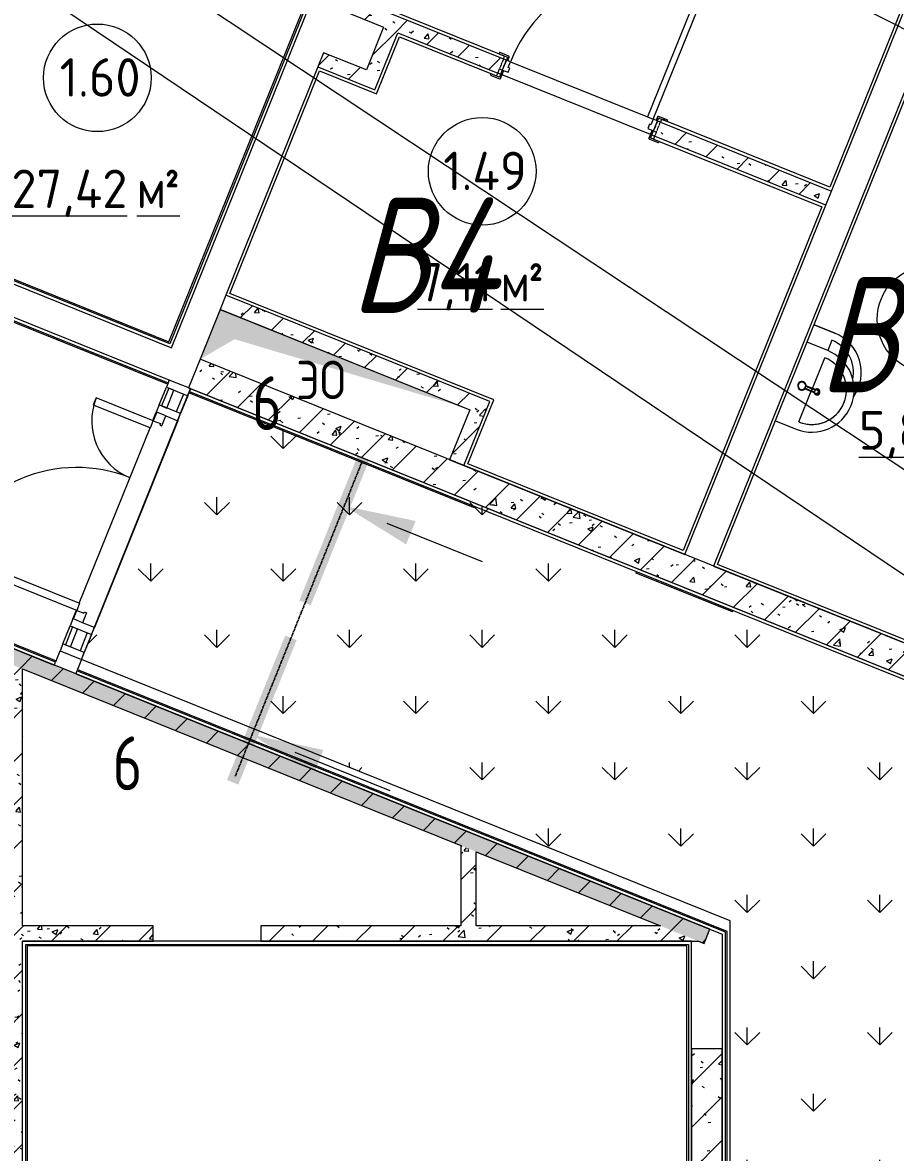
# Model space of a CAD drawing. Header units: millimetres. Extents: x -584918 to 2941280, y 3000189 to 4229862.
# Drawn here: x 190182 to 195858, y 3661457 to 3668807 of the extents above; entities that cross this region are included whole.
import ezdxf

# ---------------------------------------------------------------- set-up
doc = ezdxf.new("R2010")
doc.units = ezdxf.units.MM
doc.linetypes.add('ASVP_Линия разреза', pattern=[20, 0, -10, 0, -10])
doc.linetypes.add('ASVP_Невидимые', pattern=[5, 3, -2])
for name, color, linetype, lineweight in [('Аннотация', 7, 'Continuous', 0), ('Витраж', 7, 'Continuous', 0), ('Двери', 7, 'Continuous', 0), ('Линии', 7, 'Continuous', 0), ('Марки помещений', 7, 'Continuous', 0), ('Обобщенные модели', 7, 'Continuous', 0), ('Панели витража', 7, 'Continuous', 0), ('Перекрытие', 7, 'Continuous', 0), ('Разрезы', 7, 'Continuous', 0), ('Сантехника', 7, 'Continuous', 0), ('Стены внутренние', 7, 'Continuous', 0), ('Стены несущие', 7, 'Continuous', 0), ('Стены отделка', 7, 'Continuous', 0), ('Узлы', 7, 'Continuous', 0), ('экспертиза ДУ', 1, 'Continuous', 0), ('экспертиза ДУ категории', 1, 'Continuous', 0), ('экспертиза ДУ пояснения', 6, 'Continuous', 0), ('экспертиза условные обозначения', 1, 'Continuous', 0)]:
    doc.layers.add(name, color=color, linetype=linetype, lineweight=lineweight)
doc.styles.add('GOST Common_2', font='', dxfattribs={"height": 500})
doc.styles.add('GOST Common_3', font='', dxfattribs={"width": 0.9, "height": 500})
doc.styles.add('GOST Common_4', font='', dxfattribs={"width": 0.8, "height": 700})
doc.styles.add('GOST Common_5', font='', dxfattribs={"width": 0.9, "height": 500})
doc.styles.add('mytext', font='isocpeur.ttf', dxfattribs={"width": 0.8, "oblique": 14.999978})
doc.styles.get('GOST Common_2').set_extended_font_data('GOST Common')
doc.styles.get('GOST Common_3').set_extended_font_data('GOST Common')
doc.styles.get('GOST Common_4').set_extended_font_data('GOST Common')
doc.styles.get('GOST Common_5').set_extended_font_data('GOST Common')
pattern_1 = [(45, (192051.36, 3643581.32), (-141.4214, 141.4214), [])]
pattern_2 = [(50, (192051.36, 3643581.32), (364.368, -31.8783), [38.1, -419.1]), (355, (192051.36, 3643581.3), (-70.486, 382.1133), [30.48, -335.28]), (100.451, (192081.73, 3643578.66), (293.885, 350.2334), [32.38, -356.18]), (46.184, (192051.36, 3643682.9), (542.1585, -84.086), [57.15, -628.65]), (96.636, (192096.54, 3643675.9), (474.805, 494.855), [48.57, -534.27]), (351.184, (192051.36, 3643682.9), (474.81, 494.85), [45.72, -502.92]), (21, (192102.16, 3643657.52), (303.2285, -204.5305), [38.1, -419.1]), (326, (192102.16, 3643657.5), (123.604, 368.376), [30.48, -335.28]), (71.451, (192127.43, 3643640.47), (426.834, 163.8427), [32.38, -356.18]), (37.5, (192051.36, 3643581.32), (6.17665, 169.11015), [16.764, -314.452, 16.764, -323.596, -336.55]), (37.5, (192051.36, 3643581.32), (6.17665, 169.11015), [-671.576, 16.764, -319.786]), (7.5, (192051.36, 3643581.32), (133.6389, 200.3615), [16.764, -177.292, 16.764, -306.832, -128.27]), (7.5, (192051.36, 3643581.32), (133.6389, 200.3615), [-517.652, 16.764, -111.506]), (327.5, (191938.08, 3643581.32), (271.1818, -11.45836), [16.764, -110.236, 16.764, -379.476, -525.78]), (327.5, (191938.08, 3643581.32), (271.1818, -11.45836), [-523.24, 16.764, -509.016]), (317.5, (191887.28, 3643581.32), (296.2585, 50.8528), [16.764, -148.336, 16.764, -246.38, -373.38]), (317.5, (191887.28, 3643581.32), (296.2585, 50.8528), [-428.244, 16.764, -356.616])]

# ---------------------------------------------------------------- blocks, each defined once
blk = doc.blocks.new('ADSK_Умывальник_Полукруглый_Керамический_ГОСТ30493-96 с переливом - 2-ой величины-V136-АР Этаж 01')
at = {"layer": 'Сантехника', "color": 9, "true_color": 0xe1b7aa}
for p, q in [((3366.2, 23091.4), (3231.8, 23145.6)), ((3267.2, 22845.6), (3347.6, 23045.1)), ((3179.4, 22627.7), (3259.7, 22827.1)), ((3026.2, 22635.5), (3160.7, 22581.3))]:
    blk.add_line(p, q, dxfattribs=at)
at = {"layer": 'Сантехника', "color": 9, "true_color": 0xe1b7aa, "flags": 128}
blk.add_lwpolyline([(3179.4, 22627.7), (3187.8, 22624.5), (3196.3, 22621.6), (3204.9, 22619.1), (3213.7, 22616.9), (3222.5, 22615.1), (3231.4, 22613.7), (3240.3, 22612.6), (3249.3, 22611.8), (3258.3, 22611.4), (3267.3, 22611.4), (3276.3, 22611.7), (3285.2, 22612.4), (3294.2, 22613.5), (3303.1, 22614.9), (3311.9, 22616.6), (3320.6, 22618.8), (3329.3, 22621.2), (3337.8, 22624), (3346.3, 22627.2), (3354.6, 22630.6), (3362.7, 22634.4), (3370.7, 22638.6), (3378.5, 22643), (3386.2, 22647.8), (3393.6, 22652.8), (3400.9, 22658.2), (3407.9, 22663.8), (3414.7, 22669.7), (3421.2, 22675.9), (3427.5, 22682.4), (3433.5, 22689), (3439.3, 22696), (3444.7, 22703.1), (3449.9, 22710.5), (3454.8, 22718), (3459.4, 22725.8), (3463.7, 22733.7), (3467.6, 22741.8), (3471.2, 22750), (3474.5, 22758.4), (3477.5, 22766.9), (3480.1, 22775.5), (3482.3, 22784.2), (3484.2, 22793), (3485.8, 22801.9), (3487, 22810.8), (3487.8, 22819.8), (3488.3, 22828.7), (3488.5, 22837.7), (3488.2, 22846.7), (3487.6, 22855.7), (3486.7, 22864.7), (3485.4, 22873.6), (3483.7, 22882.4), (3481.7, 22891.2), (3479.3, 22899.9), (3476.6, 22908.4), (3473.5, 22916.9), (3470.2, 22925.3), (3466.4, 22933.4), (3462.4, 22941.5), (3458, 22949.4), (3453.4, 22957), (3448.4, 22964.5), (3443.1, 22971.8), (3437.5, 22978.9), (3431.7, 22985.8), (3425.6, 22992.4), (3419.2, 22998.7), (3412.6, 23004.8), (3405.7, 23010.7), (3398.7, 23016.2), (3391.4, 23021.5), (3383.9, 23026.4), (3376.2, 23031.1), (3368.3, 23035.5), (3360.2, 23039.5), (3352, 23043.2), (3347.6, 23045.1)], dxfattribs=at)
at = {"layer": 'Сантехника', "color": 9, "true_color": 0xe1b7aa}
for centre, radius, start, end in [((3263.5, 22836.4), 275, 248.0513, 68.0513), ((3263.5, 22836.4), 225, 248.0513, 68.0513), ((3295.9, 22823.3), 20, 188.0513, 248.0513), ((3295.9, 22823.3), 20, 68.0513, 128.0513), ((3295.9, 22823.3), 20, 248.0513, 68.0513)]:
    blk.add_arc(centre, radius, start, end, dxfattribs=at)
blk = doc.blocks.new('ADSK_Смеситель_ГОСТ25809-96 - Для умывальника_Однорукояточный-V137-АР Этаж 01')
at = {"layer": 'Сантехника', "color": 253, "true_color": 0xaaaaaa}
for p, q in [((3265.9, 22841.8), (3223.6, 22858.9)), ((3279.6, 22840.6), (3225.6, 22862.4)), ((3218.1, 22843.8), (3272.2, 22822.1)), ((3219.1, 22847.8), (3261.5, 22830.7)), ((3219.3, 22847.7), (3219.1, 22847.8)), ((3261.5, 22830.7), (3280.7, 22822.9)), ((3261.7, 22831.7), (3265.5, 22840.9)), ((3285.2, 22834.1), (3265.9, 22841.8)), ((3272.2, 22822.1), (3293.2, 22813.6)), ((3300.7, 22832.1), (3279.6, 22840.6)), ((3281.1, 22823.9), (3280.7, 22822.9)), ((3280.7, 22822.9), (3281.1, 22823.9)), ((3284.8, 22833.2), (3281.1, 22823.9)), ((3284.8, 22833.2), (3285.2, 22834.1)), ((3285.2, 22834.1), (3284.8, 22833.2)), ((3293.2, 22813.6), (3296.8, 22812.1)), ((3304.3, 22830.7), (3300.7, 22832.1))]:
    blk.add_line(p, q, dxfattribs=at)
for radius, start, end in [(27.5, 68.0513, 248.0513), (27.5, 170.02804, 206.07414), (27.5, 151.36292, 164.73881), (24.5, 68.0513, 248.0513), (27.5, 110.02783, 146.07393), (24.5, 248.0513, 68.0513), (27.5, 91.36263, 104.73852), (27.5, 68.0513, 86.07364), (27.5, 53.0513, 68.0513), (27.5, 349.66273, 68.0513), (27.5, 31.36408, 44.73997), (24.5, 348.28114, 353.0513), (24.5, 348.28114, 353.0513), (27.5, 350.02867, 26.07477), (27.5, 211.36321, 224.7391), (27.5, 233.0513, 248.0513), (27.5, 248.0513, 266.07435), (27.5, 248.0513, 286.98002), (27.5, 271.3635, 284.73939), (27.5, 288.0513, 327.55016), (27.5, 290.02846, 326.07456), (24.5, 323.0513, 327.82146), (24.5, 323.0513, 327.82146)]:
    blk.add_arc((3198.5, 22862.5), radius, start, end, dxfattribs=at)
for start_param, end_param in [(3.141593, 4.712389), (4.712389, 6.283185)]:
    blk.add_ellipse((3300.6, 22821.4), major_axis=(3.74, 9.28), ratio=0.965926, start_param=start_param, end_param=end_param, dxfattribs=at)
for points in [[(3219.6, 22848.7), (3220.5, 22850.1), (3222.1, 22853), (3223, 22856.3), (3223.3, 22857.9)], [(3223.3, 22857.9), (3223.3, 22858), (3223.4, 22858.2), (3223.4, 22858.4), (3223.5, 22858.6), (3223.5, 22858.6)], [(3224, 22858.8), (3224, 22858.7), (3224, 22858.7), (3224, 22858.7)], [(3219.1, 22847.8), (3219.1, 22847.8), (3219.1, 22847.8), (3219.1, 22847.9), (3219.2, 22848), (3219.3, 22848.2), (3219.4, 22848.4), (3219.5, 22848.6), (3219.6, 22848.7)], [(3219.6, 22847.7), (3219.6, 22847.7), (3219.5, 22847.6), (3219.5, 22847.6), (3219.5, 22847.6)], [(3261.7, 22831.7), (3261.7, 22831.5), (3261.5, 22831.2), (3261.4, 22830.8), (3261.4, 22830.7), (3261.5, 22830.7)], [(3266.1, 22840.7), (3266.1, 22840.9), (3266.2, 22841.2), (3266.3, 22841.6), (3266.3, 22841.7), (3266.3, 22841.7)], [(3279.6, 22840.6), (3279.3, 22840.8), (3278.5, 22840.8), (3277.2, 22840.3), (3275.7, 22839.1), (3274.8, 22838), (3274.3, 22837.4)]]:
    blk.add_open_spline(points, degree=3, dxfattribs=at)
for points, knots in [([(3222.6, 22857.7), (3222.6, 22858), (3222.7, 22858.5), (3222.8, 22859.1), (3222.8, 22859.5), (3222.9, 22859.7), (3222.9, 22859.8)], [0.13888889, 0.13888889, 0.13888889, 0.13888889, 0.16666667, 0.19444444, 0.20833333, 0.22222222, 0.22222222, 0.22222222, 0.22222222]), ([(3217.9, 22847.5), (3217.9, 22847.6), (3218, 22847.7), (3218.3, 22848), (3218.6, 22848.5), (3219, 22849.1), (3219.2, 22849.3)], [0.77430556, 0.77430556, 0.77430556, 0.77430556, 0.78298611, 0.79166667, 0.82638889, 0.86111111, 0.86111111, 0.86111111, 0.86111111]), ([(3261.8, 22830.5), (3261.9, 22830.5), (3261.9, 22830.6), (3261.9, 22830.6), (3262, 22830.8), (3262.1, 22831), (3262.3, 22831.3), (3262.3, 22831.4)], [0, 0, 0, 0, 0.166667, 0.333333, 0.5, 0.666667, 1, 1, 1, 1]), ([(3265.9, 22841.8), (3265.9, 22841.8), (3265.9, 22841.8), (3265.8, 22841.7), (3265.8, 22841.6), (3265.6, 22841.3), (3265.5, 22841.1), (3265.5, 22840.9)], [0, 0, 0, 0, 0.166667, 0.333333, 0.5, 0.666667, 1, 1, 1, 1]), ([(3270.6, 22828.1), (3270.4, 22826.6), (3270.4, 22824.5), (3271.2, 22822.7), (3271.8, 22822.2), (3272.2, 22822.1)], [0.1666667, 0.1666667, 0.1666667, 0.1666667, 0.3333333, 0.4166667, 0.5, 0.5, 0.5, 0.5]), ([(3303.5, 22820.2), (3303.2, 22819.4), (3302.6, 22818.2), (3301.6, 22816.9), (3300.8, 22815.9), (3300, 22815.2), (3299.4, 22814.8), (3298.8, 22814.3), (3298, 22813.9), (3297.2, 22813.5), (3296.5, 22813.4), (3296, 22813.3), (3295.5, 22813.2), (3295, 22813.2), (3294.6, 22813.2), (3294.1, 22813.3), (3293.7, 22813.4), (3293.4, 22813.5), (3293.2, 22813.6)], [0, 0, 0, 0, 0.0833333, 0.125, 0.1666667, 0.2083333, 0.2291667, 0.25, 0.2916667, 0.3333333, 0.3541667, 0.375, 0.3958333, 0.4166667, 0.4375, 0.4583333, 0.4791667, 0.5, 0.5, 0.5, 0.5]), ([(3300.7, 22832.1), (3300.8, 22832.1), (3301.1, 22832), (3301.5, 22831.7), (3301.9, 22831.5), (3302.3, 22831.1), (3302.6, 22830.8), (3302.9, 22830.4), (3303.2, 22830), (3303.5, 22829.6), (3303.7, 22829.1), (3304, 22828.5), (3304.2, 22827.7), (3304.4, 22827), (3304.5, 22826.2), (3304.5, 22825.2), (3304.5, 22824), (3304.2, 22822.3), (3303.8, 22821), (3303.5, 22820.2)], [0.5, 0.5, 0.5, 0.5, 0.5208333, 0.5416667, 0.5625, 0.5833333, 0.6041667, 0.625, 0.6458333, 0.6666667, 0.6875, 0.7083333, 0.75, 0.7708333, 0.7916667, 0.8333333, 0.875, 0.9166667, 1, 1, 1, 1])]:
    blk.add_open_spline(points, degree=3, knots=knots, dxfattribs=at)
blk = doc.blocks.new('ADSK_СифонБутылочный_ГОСТ23289-94 - Для умывальника_Вертикальный выпуск_DN40-V138-АР Этаж 01')
at = {"layer": 'Сантехника', "color": 253, "true_color": 0xaaaaaa}
for radius, start, end in [(20, 158.285, 163.48759), (20, 158.285, 163.48759), (13.3, 174.08415, 180), (13.3, 180, 259.06209), (13.3, 1.07009, 90)]:
    blk.add_arc((0, 0), radius, start, end, dxfattribs=at)
blk = doc.blocks.new('ВК_Домодедово_rvt-1-АР Этаж 01')
at = {"layer": 'Сантехника', "color": 253, "lineweight": 9, "true_color": 0xaaaaaa}
for name in ['ADSK_Умывальник_Полукруглый_Керамический_ГОСТ30493-96 с переливом - 2-ой величины-V136-АР Этаж 01', 'ADSK_Смеситель_ГОСТ25809-96 - Для умывальника_Однорукояточный-V137-АР Этаж 01']:
    blk.add_blockref(name, (0, 0), dxfattribs=at)
at = {"layer": 'Сантехника', "color": 253, "lineweight": 9, "true_color": 0xaaaaaa, "rotation": 206.0513009164584}
blk.add_blockref('ADSK_СифонБутылочный_ГОСТ23289-94 - Для умывальника_Вертикальный выпуск_DN40-V138-АР Этаж 01', (3295.9, 22823.3), dxfattribs=at)
blk = doc.blocks.new('ASVP_ДверьДеревянная_1 полотно - Входная_внутр_ 1000х2000h_полотно_ Г Л _950 в свету_-7521736-АР Этаж 01')
at = {"layer": 'Двери', "lineweight": 18}
for p, q in [((500, 1050), (460, 1050)), ((460, 1050), (460, 50)), ((500, 50), (500, 1050)), ((-500, 50), (-530, 50)), ((-530, 50), (-530, -20)), ((-500, 10), (-500, 50)), ((-490, 10), (-500, 10)), ((-490, -20), (-490, 10)), ((460, 50), (500, 50)), ((500, 10), (490, 10)), ((490, 10), (490, -20)), ((530, 50), (500, 50)), ((500, 50), (500, 10)), ((530, -20), (530, 50)), ((-530, -20), (-490, -20)), ((490, -20), (530, -20))]:
    blk.add_line(p, q, dxfattribs=at)
at = {"layer": 'Двери', "linetype": 'ASVP_Невидимые', "lineweight": 18}
for p, q in [((-530, 50), (-550, 50)), ((-550, 50), (-550, -20)), ((-530, -20), (-530, 50)), ((550, 50), (530, 50)), ((530, 50), (530, -20)), ((550, -20), (550, 50)), ((-550, -20), (-530, -20)), ((530, -20), (550, -20))]:
    blk.add_line(p, q, dxfattribs=at)
at = {"layer": 'Двери'}
blk.add_arc((500, 50), 1000, 90, 180, dxfattribs=at)
blk = doc.blocks.new('ASVP_НАЛИЧНИК МДФ_Двери - Наличник дверной МДФ-V15-АР Этаж 01')
at = {"layer": 'Обобщенные модели'}
for p, q in [((-531, 0), (-590, 0)), ((-590, 0), (-590, -5)), ((-530, 50), (-530, -1)), ((-520, -5), (-520, 50)), ((520, 50), (520, -5)), ((530, -1), (530, 50)), ((590, 0), (531, 0)), ((531, 0), (531, -1)), ((-585, -10), (-525, -10)), ((-531, -1), (-531, 0)), ((-530, -1), (-531, -1)), ((525, -10), (585, -10)), ((531, -1), (530, -1)), ((590, -5), (590, 0))]:
    blk.add_line(p, q, dxfattribs=at)
for centre, start, end in [((-585, -5), 180, 270), ((-525, -5), 270, 360), ((525, -5), 180, 270), ((585, -5), 270, 360)]:
    blk.add_arc(centre, 5, start, end, dxfattribs=at)
blk = doc.blocks.new('ASVP_НАЛИЧНИК МДФ_Двери - Наличник дверной МДФ-V16-АР Этаж 01')
at = {"layer": 'Обобщенные модели'}
h = blk.add_hatch(dxfattribs=at)
h.set_pattern_fill('FP_10', color=256, style=0, pattern_type=2)
h.set_pattern_definition([(58.819, (-7622.62, 23219.885), (-847.5705, -1239.66265), [208.25, -1874.25]), (48.514, (-7901.11, 23242.37), (230.6308, 541.9905), [465.661, -465.661]), (40.384, (-7978.95, 23435.53), (616.941, 697.6711), [263.418, -1053.671])])
h.paths.add_polyline_path([(-590, 0), (-590, -5), (-588.5, -8.5), (-585, -10), (-525, -10), (-521.5, -8.5), (-520, -4.8), (-520, 20), (-530, 20), (-531, 0), (-589, 0)])
h.paths.add_polyline_path([(520, 20), (520, -5), (521.5, -8.5), (525, -10), (585, -10), (588.5, -8.5), (590, -5), (590, 0), (530, -1), (530, 20), (521.5, 20)])
for p, q in [((-531, 0), (-590, 0)), ((-590, 0), (-590, -5)), ((-531, -1), (-531, 0)), ((-530, 20), (-530, -1)), ((-520, -5), (-520, 20)), ((520, 20), (520, -5)), ((530, -1), (530, 20)), ((590, 0), (531, 0)), ((531, 0), (531, -1)), ((590, -5), (590, 0)), ((-585, -10), (-525, -10)), ((-530, -1), (-531, -1)), ((525, -10), (585, -10)), ((531, -1), (530, -1))]:
    blk.add_line(p, q, dxfattribs=at)
for centre, start, end in [((-585, -5), 180, 270), ((-525, -5), 270, 360), ((525, -5), 180, 270), ((585, -5), 270, 360)]:
    blk.add_arc(centre, 5, start, end, dxfattribs=at)
blk = doc.blocks.new('Прямоугольный импост - 50х150 мм-7546359-АР Этаж 01')
at = {"layer": 'Витраж', "lineweight": 18}
for p, q in [((0, 115), (-50, 115)), ((-50, 115), (-50, -35)), ((0, -35), (0, 115)), ((-50, -35), (0, -35))]:
    blk.add_line(p, q, dxfattribs=at)
blk = doc.blocks.new('ASVP_ДверьАлюминиеваяВитражная_2 полотна - Остекленная Внутренняя-7554606-АР Этаж 01')
at = {"layer": 'Двери', "lineweight": 18}
for p, q in [((-665, 962.5), (-615, 962.5)), ((-665, 32.5), (-665, 962.5)), ((-615, 962.5), (-615, 32.5)), ((665, 432.5), (615, 432.5)), ((615, 432.5), (615, 32.5)), ((665, 32.5), (665, 432.5)), ((-725, 32.5), (-665, 32.5)), ((-725, -32.5), (-725, 32.5)), ((-615, 32.5), (-665, 32.5)), ((-665, 32.5), (-665, -17.5)), ((615, 32.5), (665, 32.5)), ((725, 32.5), (665, 32.5)), ((665, 32.5), (665, -17.5)), ((725, -32.5), (725, 32.5)), ((-655, -32.5), (-725, -32.5)), ((-665, -17.5), (-655, -17.5)), ((-655, -17.5), (-655, -32.5)), ((665, -17.5), (655, -17.5)), ((655, -17.5), (655, -32.5)), ((655, -32.5), (725, -32.5))]:
    blk.add_line(p, q, dxfattribs=at)
at = {"layer": 'Двери'}
for centre, radius, start, end in [((-665, 32.5), 930, 360, 90), ((665, 32.5), 400, 90, 180)]:
    blk.add_arc(centre, radius, start, end, dxfattribs=at)
blk = doc.blocks.new('Системная панель - Cтеклопакет Двухкамерный_36 мм-7554980-АР Этаж 01')
at = {"layer": 'Панели витража', "lineweight": 18}
for p, q in [((62.5, 18), (-62.5, 18)), ((-62.5, 18), (-62.5, -18)), ((62.5, -18), (62.5, 18)), ((-62.5, -18), (62.5, -18))]:
    blk.add_line(p, q, dxfattribs=at)
blk = doc.blocks.new('Прямоугольный импост - 50х150 мм-7546361-АР Этаж 01')
at = {"layer": 'Витраж', "lineweight": 18}
for p, q in [((-50, 115), (0, 115)), ((-50, -35), (-50, 115)), ((0, 115), (0, -35)), ((0, -35), (-50, -35))]:
    blk.add_line(p, q, dxfattribs=at)
blk = doc.blocks.new('Прямоугольный импост - 50х120 мм _горизонтальный импост витража_-6338275-АР Этаж 01')
at = {"layer": 'Витраж'}
for p, q in [((-1607, 21184.6), (-1560.2, 21300.5)), ((-1448.9, 21255.7), (-1495.6, 21139.7))]:
    blk.add_line(p, q, dxfattribs=at)
blk = doc.blocks.new('Прямоугольный импост - 50х150 мм-7554605-АР Этаж 01')
at = {"layer": 'Витраж', "lineweight": 18}
for p, q in [((-25, 115), (25, 115)), ((-25, -35), (-25, 115)), ((25, 115), (25, 32.5)), ((25, -35), (-25, -35)), ((25, -32.5), (25, -35))]:
    blk.add_line(p, q, dxfattribs=at)
blk = doc.blocks.new('Прямоугольный импост - 50х150 мм-V198-АР Этаж 01')
at = {"layer": 'Витраж', "lineweight": 18}
for p, q in [((-25, 115), (25, 115)), ((-25, 32.5), (-25, 115)), ((25, 115), (25, -35)), ((-25, -35), (-25, -32.5)), ((25, -35), (-25, -35))]:
    blk.add_line(p, q, dxfattribs=at)
blk = doc.blocks.new('ASVP_2D_Раковина - Раковина 550х420-V212-АР Этаж 01')
at = {"layer": 'Сантехника'}
for p, q in [((-384.1, 155), (-384.1, 10)), ((-384.1, 10), (-384.1, 155)), ((-334.1, 155), (-261.6, 155))]:
    blk.add_line(p, q, dxfattribs=at)
for radius, start in [(275, 77.06304), (275, 77.27311), (225, 100.07398)]:
    blk.add_arc((-109.1, 155), radius, start, 180, dxfattribs=at)
blk = doc.blocks.new('ASVP_Марка_Помещение_ДваЗначения - Номер Площадь-685795-АР Этаж 01')
at = {"layer": 'Марки помещений'}
blk.add_circle((0, 0), 3.5, dxfattribs=at)
blk = doc.blocks.new('Разрез - Номер вида сзади_3_5 мм-64069-АР Этаж 01')
at = {"layer": 'Разрезы'}
for points in [[(9.798, 0.404), (9.798, -0.394), (-0.333, -0.394), (-0.333, 0.404)], [(2.176, -4.675), (3, 0), (3.824, -4.675)]]:
    blk.add_hatch(color=256, dxfattribs=at).paths.add_polyline_path(points)
at = {"layer": 'Разрезы', "lineweight": 20}
blk.add_line((3, -3), (3, -9.663), dxfattribs=at)
blk = doc.blocks.new('Разрез - Номер вида спереди_3_5 мм-64067-АР Этаж 01')
at = {"layer": 'Разрезы'}
for points in [[(9.798, 0.404), (9.798, -0.394), (-0.333, -0.394), (-0.333, 0.404)], [(2.176, -4.675), (3, 0), (3.824, -4.675)]]:
    blk.add_hatch(color=256, dxfattribs=at).paths.add_polyline_path(points)
at = {"layer": 'Разрезы', "lineweight": 20}
blk.add_line((3, -3), (3, -9.663), dxfattribs=at)

msp = doc.modelspace()

# ---------------------------------------------------------------- hatches: boundary and pattern name
at = {"layer": 'Стены внутренние'}
h = msp.add_hatch(dxfattribs=at)
h.set_pattern_fill('FP_1', color=256, style=0, pattern_type=2)
h.set_pattern_definition(pattern_1)
h.paths.add_polyline_path([(195405.182, 3667618.443), (195442.559, 3667711.195), (194329.537, 3668159.727), (194292.159, 3668066.975), (195386.631, 3667625.919)])
h.paths.add_polyline_path([(193271.888, 3668478.129), (193309.266, 3668570.881), (192288.995, 3668982.035), (192251.617, 3668889.283), (193041.726, 3668570.881)])
h = msp.add_hatch(dxfattribs=at)
h.set_pattern_fill('FP_2', color=256, style=0, pattern_type=2)
h.set_pattern_definition(pattern_2)
h.paths.add_polyline_path([(195405.182, 3667618.443), (195442.559, 3667711.195), (194329.537, 3668159.727), (194292.159, 3668066.975), (195386.631, 3667625.919)])
h.paths.add_polyline_path([(193271.888, 3668478.129), (193309.266, 3668570.881), (192288.995, 3668982.035), (192251.617, 3668889.283), (193041.726, 3668570.881)])
h = msp.add_hatch(dxfattribs=at)
h.set_pattern_fill('FP_1', color=256, style=0, pattern_type=2)
h.set_pattern_definition(pattern_1)
h.paths.add_polyline_path([(192473.114, 3668368.765), (192622.625, 3668739.772), (192529.873, 3668777.15), (192380.363, 3668406.142), (192417.74, 3668391.08)])
h = msp.add_hatch(dxfattribs=at)
h.set_pattern_fill('FP_2', color=256, style=0, pattern_type=2)
h.set_pattern_definition(pattern_2)
h.paths.add_polyline_path([(192473.114, 3668368.765), (192622.625, 3668739.772), (192529.873, 3668777.15), (192380.363, 3668406.142), (192417.74, 3668391.08)])
h = msp.add_hatch(dxfattribs=at)
h.set_pattern_fill('FP_1', color=256, style=0, pattern_type=2)
h.set_pattern_definition(pattern_1)
h.paths.add_polyline_path([(192380.363, 3668406.142), (192417.74, 3668498.894), (192139.484, 3668611.027), (192102.107, 3668518.275), (192211.595, 3668474.153)])
h = msp.add_hatch(dxfattribs=at)
h.set_pattern_fill('FP_2', color=256, style=0, pattern_type=2)
h.set_pattern_definition(pattern_2)
h.paths.add_polyline_path([(192380.363, 3668406.142), (192417.74, 3668498.894), (192139.484, 3668611.027), (192102.107, 3668518.275), (192211.595, 3668474.153)])
h = msp.add_hatch(dxfattribs=at)
h.set_pattern_fill('FP_1', color=256, style=0, pattern_type=2)
h.set_pattern_definition(pattern_1)
h.paths.add_polyline_path([(193182.597, 3666250.007), (193219.975, 3666342.759), (191504.065, 3667034.245), (191466.687, 3666941.493), (193117.948, 3666276.06)])
h = msp.add_hatch(dxfattribs=at)
h.set_pattern_fill('FP_2', color=256, style=0, pattern_type=2)
h.set_pattern_definition(pattern_2)
h.paths.add_polyline_path([(193182.597, 3666250.007), (193219.975, 3666342.759), (191504.065, 3667034.245), (191466.687, 3666941.493), (193117.948, 3666276.06)])
h = msp.add_hatch(dxfattribs=at)
h.set_pattern_fill('FP_1', color=256, style=0, pattern_type=2)
h.set_pattern_definition(pattern_1)
h.paths.add_polyline_path([(197382.735, 3663964.434), (197457.49, 3664149.938), (191335.866, 3666616.861), (191261.11, 3666431.358), (196716.004, 3664233.117)])
h = msp.add_hatch(dxfattribs=at)
h.set_pattern_fill('FP_2', color=256, style=0, pattern_type=2)
h.set_pattern_definition(pattern_2)
h.paths.add_polyline_path([(197382.735, 3663964.434), (197457.49, 3664149.938), (191335.866, 3666616.861), (191261.11, 3666431.358), (196716.004, 3664233.117)])
h = msp.add_hatch(dxfattribs=at)
h.set_pattern_fill('FP_1', color=256, style=0, pattern_type=2)
h.set_pattern_definition(pattern_1)
h.paths.add_polyline_path([(194613.571, 3662816.261), (194650.949, 3662909.013), (185724.725, 3666506.148), (185687.347, 3666413.396), (194577.867, 3662830.649)])
h = msp.add_hatch(dxfattribs=at)
h.set_pattern_fill('FP_2', color=256, style=0, pattern_type=2)
h.set_pattern_definition(pattern_2)
h.paths.add_polyline_path([(194613.571, 3662816.261), (194650.949, 3662909.013), (185724.725, 3666506.148), (185687.347, 3666413.396), (194577.867, 3662830.649)])
h = msp.add_hatch(dxfattribs=at)
h.set_pattern_fill('FP_1', color=256, style=0, pattern_type=2)
h.set_pattern_definition(pattern_1)
h.paths.add_polyline_path([(193051.775, 3665925.375), (193182.597, 3666250.007), (193089.845, 3666287.385), (192959.024, 3665962.753), (192983.265, 3665952.984)])
h = msp.add_hatch(dxfattribs=at)
h.set_pattern_fill('FP_2', color=256, style=0, pattern_type=2)
h.set_pattern_definition(pattern_2)
h.paths.add_polyline_path([(193051.775, 3665925.375), (193182.597, 3666250.007), (193089.845, 3666287.385), (192959.024, 3665962.753), (192983.265, 3665952.984)])
h = msp.add_hatch(dxfattribs=at)
h.set_pattern_fill('FP_1', color=256, style=0, pattern_type=2)
h.set_pattern_definition(pattern_1)
h.paths.add_polyline_path([(190182.26, 3660030.649), (190182.26, 3664602.013), (190082.26, 3664642.312), (190082.26, 3660030.649), (190129.135, 3660030.649)])
h = msp.add_hatch(dxfattribs=at)
h.set_pattern_fill('FP_2', color=256, style=0, pattern_type=2)
h.set_pattern_definition(pattern_2)
h.paths.add_polyline_path([(190182.26, 3660030.649), (190182.26, 3664602.013), (190082.26, 3664642.312), (190082.26, 3660030.649), (190129.135, 3660030.649)])
h = msp.add_hatch(dxfattribs=at)
h.set_pattern_fill('FP_1', color=256, style=0, pattern_type=2)
h.set_pattern_definition(pattern_1)
h.paths.add_polyline_path([(193032.26, 3662930.649), (193132.26, 3662930.649), (193132.26, 3663413.207), (193032.26, 3663453.506), (193032.26, 3662949.2)])
h = msp.add_hatch(dxfattribs=at)
h.set_pattern_fill('FP_2', color=256, style=0, pattern_type=2)
h.set_pattern_definition(pattern_2)
h.paths.add_polyline_path([(193032.26, 3662930.649), (193132.26, 3662930.649), (193132.26, 3663413.207), (193032.26, 3663453.506), (193032.26, 3662949.2)])
h = msp.add_hatch(dxfattribs=at)
h.set_pattern_fill('FP_1', color=256, style=0, pattern_type=2)
h.set_pattern_definition(pattern_1)
h.paths.add_polyline_path([(190762.655, 3662830.649), (191032.26, 3662830.649), (191032.26, 3662930.649), (190182.26, 3662930.649), (190182.26, 3662830.649), (190183.711, 3662830.649)])
h = msp.add_hatch(dxfattribs=at)
h.set_pattern_fill('FP_2', color=256, style=0, pattern_type=2)
h.set_pattern_definition(pattern_2)
h.paths.add_polyline_path([(190762.655, 3662830.649), (191032.26, 3662830.649), (191032.26, 3662930.649), (190182.26, 3662930.649), (190182.26, 3662830.649), (190183.711, 3662830.649)])
h = msp.add_hatch(dxfattribs=at)
h.set_pattern_fill('FP_1', color=256, style=0, pattern_type=2)
h.set_pattern_definition(pattern_1)
h.paths.add_polyline_path([(194512.26, 3662830.649), (194577.867, 3662830.649), (194329.719, 3662930.649), (191732.26, 3662930.649), (191732.26, 3662830.649), (194511.459, 3662830.649)])
h = msp.add_hatch(dxfattribs=at)
h.set_pattern_fill('FP_2', color=256, style=0, pattern_type=2)
h.set_pattern_definition(pattern_2)
h.paths.add_polyline_path([(194512.26, 3662830.649), (194577.867, 3662830.649), (194329.719, 3662930.649), (191732.26, 3662930.649), (191732.26, 3662830.649), (194511.459, 3662830.649)])
h = msp.add_hatch(dxfattribs=at)
h.set_pattern_fill('FP_1', color=256, style=0, pattern_type=2)
h.set_pattern_definition(pattern_1)
h.paths.add_polyline_path([(194538.171, 3659780.649), (194732.26, 3659780.649), (194732.26, 3662130.649), (194532.26, 3662130.649), (194532.26, 3659780.649)])
h = msp.add_hatch(dxfattribs=at)
h.set_pattern_fill('FP_2', color=256, style=0, pattern_type=2)
h.set_pattern_definition(pattern_2)
h.paths.add_polyline_path([(194538.171, 3659780.649), (194732.26, 3659780.649), (194732.26, 3662130.649), (194532.26, 3662130.649), (194532.26, 3659780.649)])
at = {"layer": 'Узлы'}
h = msp.add_hatch(color=256, dxfattribs=at)
h.paths.add_polyline_path([(211282.26, 3653330.649), (211392.26, 3653521.175), (211782.26, 3653630.649), (211282.26, 3653630.649), (211282.26, 3653521.175)])
h.paths.add_polyline_path([(211282.26, 3653830.649), (211489.226, 3655799.803), (211782.26, 3655897.536), (211282.26, 3656099.028), (211282.26, 3654741.02)])
h.paths.add_polyline_path([(204982.26, 3657630.649), (205341.722, 3658184.172), (206332.26, 3658093.804), (205000.09, 3658630.649), (204982.26, 3658630.649), (204982.26, 3657632.206)])
h.paths.add_polyline_path([(200932.26, 3658330.649), (201081.39, 3658543.629), (202657.084, 3658630.649), (200932.26, 3658630.649), (200932.26, 3658355.002)])
h.paths.add_polyline_path([(202232.26, 3658730.649), (202398.589, 3659513.167), (202657.084, 3659574.846), (202232.26, 3659746.043), (202232.26, 3658930.649)])
h.paths.add_polyline_path([(200932.26, 3658730.649), (201069.918, 3658927.246), (202032.26, 3659030.649), (200932.26, 3659030.649), (200932.26, 3658927.246)])
h.paths.add_polyline_path([(209978.995, 3659103.958), (211328.072, 3662213.969), (211472.716, 3662275.519), (211287.212, 3662350.275), (209994.058, 3659141.336)])
h.paths.add_polyline_path([(200932.26, 3659230.649), (201232.26, 3659794.867), (202032.26, 3659826.64), (200932.26, 3660269.924), (200932.26, 3659794.867)])
h.paths.add_polyline_path([(212144.129, 3663406.539), (213069.963, 3664332.373), (214523.146, 3664226.77), (212760.86, 3664936.945), (212144.352, 3663407.092)])
h.paths.add_polyline_path([(200837.397, 3664243.382), (201494.403, 3665115.258), (202158.073, 3665112.758), (201323.306, 3665449.157), (200930.841, 3664475.262)])
h.paths.add_polyline_path([(193043.469, 3666306.073), (191466.687, 3666941.493), (191335.866, 3666616.861), (191561.032, 3666746.861), (192983.265, 3666323.974)])
h.paths.add_polyline_path([(200451.992, 3671072.413), (200753.289, 3671573.856), (200893.463, 3671606.082), (200698.684, 3671684.575), (200467.055, 3671109.791)])
h.paths.add_polyline_path([(186652.587, 3672385.475), (187693.963, 3673228.765), (189792.308, 3672953.061), (187288.007, 3673962.257), (186657.833, 3672398.493)])
h.paths.add_polyline_path([(186003.324, 3672647.119), (186736.081, 3673969.046), (187102.503, 3674037.013), (186638.744, 3674223.901), (186033.449, 3672721.874)])
h.paths.add_polyline_path([(197814.654, 3673062.426), (198223.246, 3673864.331), (198373.934, 3673915.189), (198188.43, 3673989.944), (197870.721, 3673201.553)])
h.paths.add_polyline_path([(201743.458, 3677193.346), (199795.668, 3677978.276), (199496.647, 3677236.261), (200013.452, 3677611.741), (201499.811, 3677252.271)])
at = {"layer": 'экспертиза условные обозначения'}
h = msp.add_hatch(dxfattribs=at)
h.set_pattern_fill('GRASS', color=3, scale=24)
h.set_pattern_definition([(90, (151357.9, 3544478.35), (-431.0523, 431.0523), [114.3, -747.8046]), (45, (151357.9, 3544478.35), (-431.0523, 431.0523), [114.3, -495.3]), (135, (151357.9, 3544478.35), (-431.0523, -431.0523), [114.3, -495.3])])
edge = h.paths.add_edge_path()
edge.add_line((191275.023, 3666425.751), (199307.782, 3663189.515))
edge.add_line((199307.782, 3663189.515), (201023.692, 3662498.029))
edge.add_line((201023.692, 3662498.029), (214294.534, 3657150.078))
edge.add_line((214294.534, 3657150.078), (213584.359, 3655387.792))
edge.add_line((213584.359, 3655387.792), (213584.359, 3653330.649))
edge.add_line((213584.359, 3653330.649), (212084.359, 3653330.649))
edge.add_line((212084.359, 3653330.649), (212084.359, 3655992.269))
edge.add_line((212084.359, 3655992.269), (207884.359, 3657684.807))
edge.add_line((207884.359, 3657684.807), (207884.359, 3657630.649))
edge.add_line((207884.359, 3657630.649), (206534.359, 3657630.649))
edge.add_line((206534.359, 3657630.649), (206534.359, 3658228.836))
edge.add_line((206534.359, 3658228.836), (205040.972, 3658830.649))
edge.add_line((205040.972, 3658830.649), (202859.184, 3658830.649))
edge.add_line((202859.184, 3658830.649), (202859.184, 3659708.335))
edge.add_line((202859.184, 3659708.335), (201294.061, 3660338.598))
edge.add_line((201294.061, 3660338.598), (198943.875, 3661282.016))
edge.add_arc((198634.359, 3660226.459), 1100, 73.6575304, 174.5648861)
edge.add_line((197539.305, 3660330.649), (194784.359, 3660330.649))
edge.add_line((194784.359, 3660330.649), (194784.359, 3662963.911))
edge.add_line((194784.359, 3662963.911), (190564.848, 3664663.465))
edge.add_line((190564.848, 3664663.465), (191275.023, 3666425.751))

# ---------------------------------------------------------------- linework, layer by layer
at = {"layer": 'Линии'}
for p, q in [((191466.687, 3666941.493), (191335.866, 3666616.861)), ((193043.469, 3666306.073), (191466.687, 3666941.493))]:
    msp.add_line(p, q, dxfattribs=at)
at = {"layer": 'Перекрытие'}
for p, q in [((193355.642, 3668552.192), (194246.06, 3668193.367)), ((193290.439, 3668470.653), (193271.888, 3668478.129)), ((194264.333, 3668078.188), (193299.714, 3668466.916)), ((194292.159, 3668066.975), (194273.609, 3668074.45)), ((191256.334, 3666379.375), (191209.612, 3666263.435)), ((191029.369, 3666217.475), (191051.796, 3666273.126)), ((190550.935, 3665030.25), (191010.68, 3666171.099)), ((191190.923, 3666217.059), (190648.948, 3664872.157)), ((190509.82, 3664928.223), (190532.247, 3664983.874)), ((190630.259, 3664825.781), (190583.537, 3664709.841)), ((190399.556, 3664654.605), (190425.72, 3664719.532)), ((190564.848, 3664663.465), (190538.684, 3664598.539))]:
    msp.add_line(p, q, dxfattribs=at)
at = {"layer": 'Разрезы', "linetype": 'ASVP_Линия разреза'}
msp.add_line((192385.611, 3665941.164), (191561.212, 3663895.433), dxfattribs=at)
at = {"layer": 'Стены внутренние'}
for p, q in [((191133.749, 3666730.656), (192131.732, 3669207.131)), ((191124.682, 3666453.992), (184358.432, 3669180.69)), ((188035.836, 3667979.068), (191133.749, 3666730.656)), ((185735.938, 3666533.974), (190399.556, 3664654.605)), ((193114.21, 3665652.242), (191263.81, 3666397.925)), ((193114.21, 3665652.242), (193117.948, 3665661.517)), ((194171.581, 3665226.137), (194175.319, 3665235.412)), ((194797.657, 3664973.838), (194171.581, 3665226.137)), ((194797.657, 3664973.838), (194801.394, 3664983.113)), ((190399.556, 3664654.605), (190395.818, 3664645.33)), ((190538.684, 3664598.539), (190534.946, 3664589.264)), ((190538.684, 3664598.539), (194762.26, 3662896.501)), ((194762.26, 3662896.501), (194762.26, 3660180.649)), ((194502.26, 3662800.649), (190212.26, 3662800.649)), ((190212.26, 3662800.649), (190212.26, 3660751.925)), ((194502.26, 3659820.649), (194502.26, 3662800.649))]:
    msp.add_line(p, q, dxfattribs=at)
at = {"layer": 'Стены несущие'}
for p, q in [((192288.995, 3668982.035), (193309.266, 3668570.881)), ((192251.617, 3668889.283), (192529.873, 3668777.15)), ((192529.873, 3668777.15), (192417.74, 3668498.894)), ((192473.114, 3668368.765), (192622.625, 3668739.772)), ((192622.625, 3668739.772), (193271.888, 3668478.129)), ((192139.484, 3668611.027), (192102.107, 3668518.275)), ((192417.74, 3668498.894), (192139.484, 3668611.027)), ((192102.107, 3668518.275), (192473.114, 3668368.765)), ((193271.888, 3668478.129), (193283.101, 3668505.954)), ((194329.537, 3668159.727), (195442.559, 3667711.195)), ((194303.372, 3668094.8), (194292.159, 3668066.975)), ((195405.182, 3667618.443), (194292.159, 3668066.975)), ((195405.182, 3667618.443), (195442.559, 3667711.195)), ((195442.559, 3667711.195), (195442.559, 3667711.195)), ((191504.065, 3667034.245), (191466.687, 3666941.493)), ((193219.975, 3666342.759), (191504.065, 3667034.245)), ((191466.687, 3666941.493), (193089.845, 3666287.385)), ((191335.866, 3666616.861), (191261.11, 3666431.358)), ((196320.366, 3664608.182), (191335.866, 3666616.861)), ((194650.949, 3662909.013), (185724.725, 3666506.148)), ((191261.11, 3666431.358), (197382.735, 3663964.434)), ((193051.775, 3665925.375), (193219.975, 3666342.759)), ((193089.845, 3666287.385), (192959.024, 3665962.753)), ((192959.024, 3665962.753), (193051.775, 3665925.375)), ((190182.26, 3664602.013), (193032.26, 3663453.506)), ((190182.26, 3662930.649), (190182.26, 3664602.013)), ((193032.26, 3663453.506), (193032.26, 3662930.649)), ((193132.26, 3663413.207), (194329.719, 3662930.649)), ((193132.26, 3662930.649), (193132.26, 3663413.207)), ((191032.26, 3662930.649), (190182.26, 3662930.649)), ((191032.26, 3662830.649), (191032.26, 3662930.649)), ((193032.26, 3662930.649), (191732.26, 3662930.649)), ((191732.26, 3662930.649), (191732.26, 3662830.649)), ((194329.719, 3662930.649), (193132.26, 3662930.649)), ((194613.571, 3662816.261), (194650.949, 3662909.013)), ((190182.26, 3659930.649), (190182.26, 3662830.649)), ((190182.26, 3662830.649), (191032.26, 3662830.649)), ((191732.26, 3662830.649), (194577.867, 3662830.649)), ((194577.867, 3662830.649), (194613.571, 3662816.261)), ((194532.26, 3662130.649), (194532.26, 3659780.649)), ((194732.26, 3662130.649), (194532.26, 3662130.649)), ((194732.26, 3659780.649), (194732.26, 3662130.649))]:
    msp.add_line(p, q, dxfattribs=at)
at = {"layer": 'Стены отделка'}
for p, q in [((193150.203, 3671707.694), (191139.287, 3666717.643)), ((191150.362, 3666691.617), (193168.754, 3671700.219)), ((196201.464, 3669647.91), (195431.484, 3667737.221)), ((195442.559, 3667711.195), (196227.489, 3669658.985)), ((184371.445, 3669186.227), (191128.42, 3666463.267)), ((191135.895, 3666481.817), (184397.47, 3669197.302)), ((193316.741, 3668589.431), (192315.021, 3668993.109)), ((192484.189, 3668342.739), (192633.7, 3668713.746)), ((192633.7, 3668713.746), (193264.413, 3668459.578)), ((193309.266, 3668570.881), (193316.741, 3668589.431)), ((192102.107, 3668518.275), (191504.065, 3667034.245)), ((191530.091, 3667045.32), (192113.182, 3668492.249)), ((192102.107, 3668518.275), (192102.107, 3668518.275)), ((192113.182, 3668492.249), (192484.189, 3668342.739)), ((193264.413, 3668459.578), (193271.888, 3668478.129)), ((195945.773, 3668424.831), (194674.934, 3665271.267)), ((194700.959, 3665282.342), (195956.848, 3668398.805)), ((194337.012, 3668178.277), (194329.537, 3668159.727)), ((195431.484, 3667737.221), (194337.012, 3668178.277)), ((194292.159, 3668066.975), (194284.683, 3668048.425)), ((194284.683, 3668048.425), (195379.156, 3667607.369)), ((187996.797, 3667962.456), (191150.362, 3666691.617)), ((191139.287, 3666717.643), (188022.823, 3667973.531)), ((195379.156, 3667607.369), (194478.355, 3665372.048)), ((194489.43, 3665346.022), (195405.182, 3667618.443)), ((191504.065, 3667034.245), (191504.065, 3667034.245)), ((193246.001, 3666353.834), (191530.091, 3667045.32)), ((185724.725, 3666506.148), (190388.343, 3664626.78)), ((190395.818, 3664645.33), (185732.2, 3666524.698)), ((191128.42, 3666463.267), (191135.895, 3666481.817)), ((191275.023, 3666425.751), (191267.548, 3666407.201)), ((191267.548, 3666407.201), (203589.636, 3661441.583)), ((191275.023, 3666425.751), (197939.246, 3663740.168)), ((193077.801, 3665936.45), (193246.001, 3666353.834)), ((193051.775, 3665925.375), (193051.775, 3665925.375)), ((193051.775, 3665925.375), (194489.43, 3665346.022)), ((194478.355, 3665372.048), (193077.801, 3665936.45)), ((194674.934, 3665271.267), (196320.366, 3664608.182)), ((196309.291, 3664634.208), (194700.959, 3665282.342)), ((190388.343, 3664626.78), (190395.818, 3664645.33)), ((190534.946, 3664589.264), (190527.47, 3664570.713)), ((190527.47, 3664570.713), (194732.26, 3662876.246)), ((194752.26, 3662889.749), (190534.946, 3664589.264)), ((194732.26, 3662876.246), (194732.26, 3660150.649)), ((194752.26, 3660170.649), (194752.26, 3662889.749)), ((194532.26, 3662830.649), (190182.26, 3662830.649)), ((190202.26, 3662810.649), (194512.26, 3662810.649)), ((190202.26, 3659910.649), (190202.26, 3662810.649)), ((194512.26, 3662810.649), (194512.26, 3659780.649)), ((194532.26, 3659780.649), (194532.26, 3662830.649))]:
    msp.add_line(p, q, dxfattribs=at)
at = {"layer": 'экспертиза ДУ'}
for points in [[(123417.279, 3714058.128), (203228.719, 3660286.242)], [(204276.326, 3660342.549), (123417.279, 3714058.128)]]:
    msp.add_lwpolyline(points, dxfattribs=at)
at = {"layer": 'экспертиза ДУ пояснения'}
msp.add_lwpolyline([(267264.374, 3632393.957), (189007.05, 3672285.223)], dxfattribs=at)
at = {"layer": 'экспертиза условные обозначения', "color": 3}
msp.add_lwpolyline([(191275.023, 3666425.751), (199307.782, 3663189.515), (201023.692, 3662498.029), (214294.534, 3657150.078), (213584.359, 3655387.792), (213584.359, 3653330.649), (212084.359, 3653330.649), (212084.359, 3655992.269), (207884.359, 3657684.807), (207884.359, 3657630.649), (206534.359, 3657630.649), (206534.359, 3658228.836), (205040.972, 3658830.649), (202859.184, 3658830.649), (202859.184, 3659708.335), (201294.061, 3660338.598), (198943.875, 3661282.016, 0.47113656), (197539.305, 3660330.649), (194784.359, 3660330.649), (194784.359, 3662963.911), (190564.848, 3664663.465), (191275.023, 3666425.751)], format="xyb", dxfattribs=at)

# ---------------------------------------------------------------- block references
msp.add_blockref('ВК_Домодедово_rvt-1-АР Этаж 01', (192051.361, 3643581.316))
at = {"layer": 'Витраж', "extrusion": (0, 0, -1), "rotation": 111.9486990835425}
for name, p in [('Прямоугольный импост - 50х150 мм-7546361-АР Этаж 01', (-191168.358, 3666468.735)), ('Прямоугольный импост - 50х150 мм-V198-АР Этаж 01', (-191093.603, 3666283.231)), ('Прямоугольный импост - 50х150 мм-7554605-АР Этаж 01', (-190532.939, 3664891.953))]:
    msp.add_blockref(name, p, dxfattribs=at)
at = {"layer": 'Витраж'}
for p in [(192677.436, 3645134.91), (192051.361, 3643581.316)]:
    msp.add_blockref('Прямоугольный импост - 50х120 мм _горизонтальный импост витража_-6338275-АР Этаж 01', p, dxfattribs=at)
at = {"layer": 'Витраж', "rotation": 248.0513009164575}
msp.add_blockref('Прямоугольный импост - 50х150 мм-7546359-АР Этаж 01', (190458.183, 3664706.449), dxfattribs=at)
at = {"layer": 'Двери'}
for name, p, rotation in [('ASVP_ДверьДеревянная_1 полотно - Входная_внутр_ 1000х2000h_полотно_ Г Л _950 в свету_-7521736-АР Этаж 01', (193800.712, 3668318.928), 338.0513009164574), ('ASVP_ДверьАлюминиеваяВитражная_2 полотна - Остекленная Внутренняя-7554606-АР Этаж 01', (190813.271, 3665587.592), 68.05130091645754)]:
    msp.add_blockref(name, p, dxfattribs=dict(at, rotation=rotation))
at = {"layer": 'Марки помещений', "xscale": 99.99999999999993, "yscale": 99.99999999999993, "zscale": 99.99999999999993}
for p in [(190668.264, 3668447.546), (193170.957, 3667839.35), (196089.057, 3666876.451)]:
    msp.add_blockref('ASVP_Марка_Помещение_ДваЗначения - Номер Площадь-685795-АР Этаж 01', p, dxfattribs=at)
at = {"layer": 'Обобщенные модели'}
for name, p, rotation in [('ASVP_НАЛИЧНИК МДФ_Двери - Наличник дверной МДФ-V16-АР Этаж 01', (193826.877, 3668383.854), 158.0513009164573), ('ASVP_НАЛИЧНИК МДФ_Двери - Наличник дверной МДФ-V15-АР Этаж 01', (193774.548, 3668254.001), 338.0513009164574)]:
    msp.add_blockref(name, p, dxfattribs=dict(at, rotation=rotation))
at = {"layer": 'Панели витража', "rotation": 68.05130091645754}
for p in [(191126.309, 3666364.389), (190500.233, 3664810.795)]:
    msp.add_blockref('Системная панель - Cтеклопакет Двухкамерный_36 мм-7554980-АР Этаж 01', p, dxfattribs=at)
at = {"layer": 'Разрезы', "extrusion": (0, 0, -1), "xscale": 99.99999999999991, "yscale": 99.99999999999991, "zscale": 99.99999999999991, "rotation": 291.9486990835437}
msp.add_blockref('Разрез - Номер вида спереди_3_5 мм-64067-АР Этаж 01', (-192385.611, 3665941.164), dxfattribs=at)
at = {"layer": 'Разрезы', "xscale": 99.99999999999994, "yscale": 99.99999999999994, "zscale": 99.99999999999994, "rotation": 68.05130091645614}
msp.add_blockref('Разрез - Номер вида сзади_3_5 мм-64069-АР Этаж 01', (191561.212, 3663895.433), dxfattribs=at)
at = {"layer": 'Сантехника', "rotation": 248.0513009164577}
msp.add_blockref('ASVP_2D_Раковина - Раковина 550х420-V212-АР Этаж 01', (195176.07, 3666488.075), dxfattribs=at)

# ---------------------------------------------------------------- texts
at = {"layer": 'Аннотация', "insert": (191961.356, 3666606.91), "char_height": 250, "width": 489.02938, "attachment_point": 1, "style": 'GOST Common_5'}
msp.add_mtext('ЭО', dxfattribs=at)
at = {"layer": 'Марки помещений', "char_height": 250, "attachment_point": 1}
for s, insert, width, style in [('1.60', (190423.456, 3668575.272), 606.07575, 'GOST Common_2'), ('1.49', (192917.15, 3667967.075), 627.72131, 'GOST Common_2'), ('\\L27,42 ', (190109.82, 3667850.741), 988.48069, 'GOST Common_2'), ('\\L\\fGOST Common|b0|i0|c238|p34|;\\W.9;\\L²', (191103.992, 3667850.741), 165.94931, 'GOST Common_3'), ('\\L\\fGOST Common|b0|i0|c204|p34|;\\W.9;\\Lм', (190925.398, 3667850.741), 216.45562, 'GOST Common_2'), ('\\L7,11 ', (192749.764, 3667242.544), 656.58206, 'GOST Common_2'), ('\\L\\fGOST Common|b0|i0|c238|p34|;\\W.9;\\L²', (193470.092, 3667242.544), 165.94931, 'GOST Common_3'), ('\\L\\fGOST Common|b0|i0|c204|p34|;\\W.9;\\Lм', (193291.498, 3667242.544), 216.45562, 'GOST Common_2'), ('\\L5,89 ', (195620.164, 3666279.645), 772.02506, 'GOST Common_2')]:
    msp.add_mtext(s, dxfattribs=dict(at, insert=insert, width=width, style=style))
at = {"layer": 'Разрезы', "char_height": 350, "width": 243.713, "attachment_point": 1, "style": 'GOST Common_4'}
for insert in [(191674.272, 3666506.312), (190767.625, 3664163.384)]:
    msp.add_mtext('\\fGOST Common|b0|i0|c204|p34|;\\W.8;6', dxfattribs=dict(at, insert=insert))
at = {"layer": 'экспертиза ДУ категории', "lineweight": 50, "char_height": 750, "attachment_point": 1, "style": 'mytext'}
for insert in [(192311.414, 3667668.462), (195355.201, 3667152.347)]:
    msp.add_mtext_dynamic_manual_height_columns('В4', width=2459.42723, gutter_width=17359.771, heights=[0], dxfattribs=dict(at, insert=insert))

doc.saveas('drawing.dxf')
